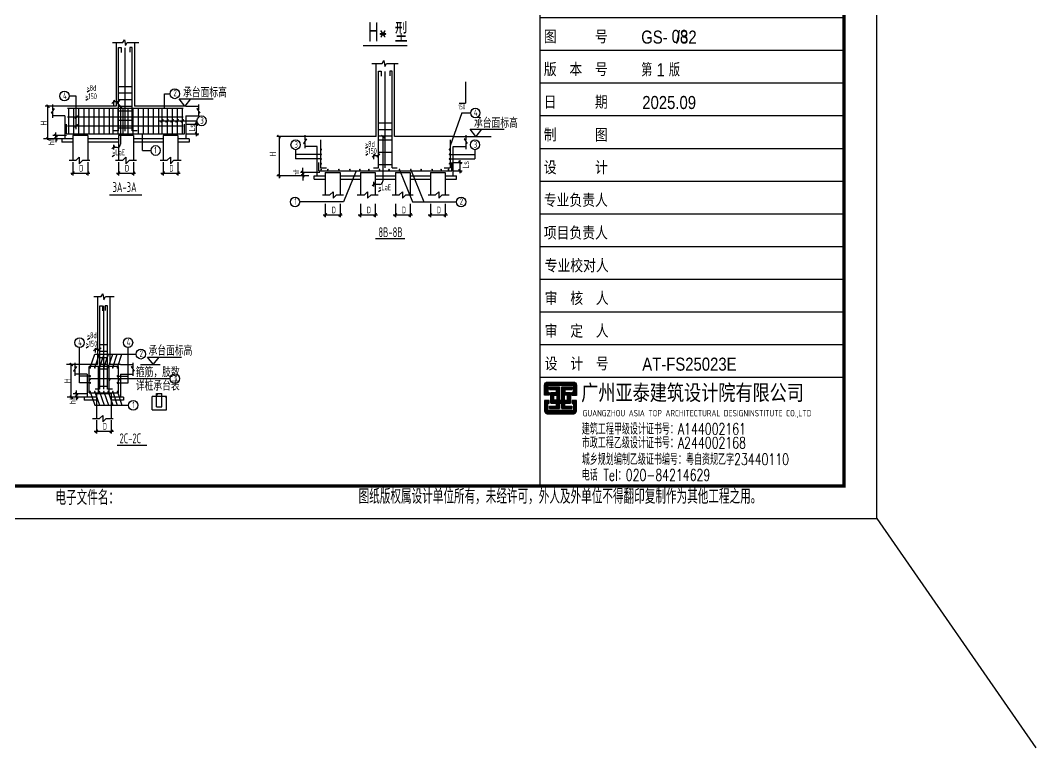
# Model space of a CAD drawing. Extents: x -695511 to 885008, y -751583 to -95266.
# Drawn here: x -334144 to -303105, y -284930 to -262690 of the extents above; entities that cross this region are included whole.
import ezdxf
from ezdxf.enums import TextEntityAlignment as Align

# ---------------------------------------------------------------- set-up
doc = ezdxf.new("R2010")
doc.units = 0
doc.header["$LTSCALE"] = 1000
doc.header["$MEASUREMENT"] = 0
doc.linetypes.add('DASHED', pattern=[3.75, 2.5, -1.25])
for name, color, linetype in [('13', 13, 'Continuous'), ('14', 1, 'Continuous'), ('_0', 7, 'Continuous'), ('CT', 3, 'Continuous'), ('PUB_TITLE', 4, 'Continuous'), ('ZZX', 7, 'Continuous')]:
    doc.layers.add(name, color=color, linetype=linetype)
doc.layers.add('_TSZ_PLOT_MARK', color=1, linetype='Continuous', plot=False)
doc.styles.add('_HZTXT', font='gs_txt.shx', dxfattribs={"width": 0.8, "bigfont": 'HZTXT.shx'})
doc.styles.add('HT', font='simhei.ttf', dxfattribs={"width": 0.7})
doc.styles.add('hztxt', font='romand_pkpm', dxfattribs={"bigfont": 'gbcbig'})
doc.styles.add('hztxt0', font='romans.shx', dxfattribs={"bigfont": 'gbcbig0.shx'})
doc.styles.get("Standard").update_dxf_attribs({"font": 'gbenor.shx', "bigfont": 'gbcbig.shx'})
doc.styles.add('TSSD_Rein', font='Tssdeng.shx', dxfattribs={"width": 0.7, "bigfont": 'hztxt.shx'})
doc.styles.add('宋体', font='simsun.ttc')

# ---------------------------------------------------------------- blocks, each defined once
blk = doc.blocks.new('弘吉车间2')
at = {"layer": '14'}
h = blk.add_hatch(dxfattribs=at)
h.set_pattern_fill('ANSI31', color=256, scale=100, angle=135, style=0)
h.set_pattern_definition([(180, (-226475.39, -78017.824), (-3e-15, -12.5), [])])
edge = h.paths.add_edge_path()
edge.add_line((-9011, 2855), (-9011, 2773))
edge.add_line((-9011, 2773), (-9152, 2773))
edge.add_line((-9152, 2773), (-9152, 3084))
edge.add_arc((-9062, 3084), 90, 90, 180, ccw=False)
edge.add_line((-9062, 3174), (-8271, 3174))
edge.add_arc((-8271, 3084), 90, 0, 90, ccw=False)
edge.add_line((-8181, 3084), (-8181, 2768))
edge.add_line((-8181, 2768), (-8311, 2768))
edge.add_line((-8311, 2768), (-8311, 2862))
edge.add_line((-8311, 2862), (-8282, 2862))
edge.add_line((-8282, 2862), (-8268, 2862))
edge.add_line((-8268, 2862), (-8268, 3074))
edge.add_line((-8268, 3074), (-9055, 3074))
edge.add_line((-9055, 3074), (-9055, 2855))
edge.add_line((-9055, 2855), (-9011, 2855))
h.paths.add_polyline_path([(-8629, 2622), (-8629, 3030), (-8321, 3030), (-8321, 2942), (-8535, 2942), (-8535, 2855), (-8362, 2855), (-8362, 2525), (-8542, 2525), (-8542, 2442), (-8320, 2442), (-8320, 2365), (-8628, 2365), (-8628, 2526), (-8697, 2526), (-8697, 2365), (-9006, 2365), (-9006, 2442), (-8784, 2442), (-8784, 2525), (-8963, 2525), (-8963, 2855), (-8790, 2855), (-8790, 2942), (-9004, 2942), (-9004, 3030), (-8697, 3030), (-8697, 2622)])
h.paths.add_polyline_path([(-8874, 2772), (-8776, 2772), (-8776, 2616), (-8874, 2616)], flags=16)
h.paths.add_polyline_path([(-8452, 2772), (-8549, 2772), (-8549, 2616), (-8452, 2616)], flags=16)
edge = h.paths.add_edge_path()
edge.add_line((-9011, 2525), (-9011, 2607))
edge.add_line((-9011, 2607), (-9152, 2607))
edge.add_line((-9152, 2607), (-9152, 2296))
edge.add_arc((-9062, 2296), 90, 180, 270)
edge.add_line((-9062, 2206), (-8271, 2206))
edge.add_arc((-8271, 2296), 90, 270, 360)
edge.add_line((-8181, 2296), (-8181, 2612))
edge.add_line((-8181, 2612), (-8311, 2612))
edge.add_line((-8311, 2612), (-8311, 2518))
edge.add_line((-8311, 2518), (-8282, 2518))
edge.add_line((-8282, 2518), (-8268, 2518))
edge.add_line((-8268, 2518), (-8268, 2306))
edge.add_line((-8268, 2306), (-9055, 2306))
edge.add_line((-9055, 2306), (-9055, 2525))
edge.add_line((-9055, 2525), (-9011, 2525))
for p, q in [((-9300, 29320), (-9300, 0)), ((-9300, 29320), (0, 29320)), ((-9300, 24820), (0, 24820)), ((-9300, 20320), (0, 20320)), ((-9300, 18320), (0, 18320)), ((-9300, 16320), (0, 16320)), ((-9300, 15320), (0, 15320)), ((-9300, 14320), (0, 14320)), ((-9300, 13320), (0, 13320)), ((-9300, 12320), (0, 12320)), ((-9300, 11320), (0, 11320)), ((-9300, 10320), (0, 10320)), ((-9300, 9320), (0, 9320)), ((-9300, 8320), (0, 8320)), ((-9300, 7320), (0, 7320)), ((-9300, 6320), (0, 6320)), ((-9300, 5320), (0, 5320)), ((-9300, 4320), (0, 4320)), ((-9300, 3320), (0, 3320)), ((-9300, 3320), (0, 3320))]:
    blk.add_line(p, q, dxfattribs=at)
for points in [[(-9300, 0), (0, 0), (0, 29320), (-9300, 29320)], [(-8874, 2772), (-8776, 2772), (-8776, 2616), (-8874, 2616)], [(-8452, 2772), (-8549, 2772), (-8549, 2616), (-8452, 2616)]]:
    blk.add_lwpolyline(points, close=True, dxfattribs=at)
for points in [[(-9011, 2855), (-9011, 2773), (-9152, 2773), (-9152, 3084, -0.414214), (-9062, 3174), (-8271, 3174, -0.414214), (-8181, 3084), (-8181, 2768), (-8311, 2768), (-8311, 2862), (-8282, 2862), (-8268, 2862), (-8268, 3074), (-9055, 3074), (-9055, 2855)], [(-9011, 2525), (-9011, 2607), (-9152, 2607), (-9152, 2296, 0.414214), (-9062, 2206), (-8271, 2206, 0.414214), (-8181, 2296), (-8181, 2612), (-8311, 2612), (-8311, 2518), (-8282, 2518), (-8268, 2518), (-8268, 2306), (-9055, 2306), (-9055, 2525)]]:
    blk.add_lwpolyline(points, format="xyb", close=True, dxfattribs=at)
blk.add_lwpolyline([(-8629, 2622), (-8629, 2622), (-8629, 3030), (-8321, 3030), (-8321, 2942), (-8535, 2942), (-8535, 2855), (-8362, 2855), (-8362, 2525), (-8542, 2525), (-8542, 2442), (-8320, 2442), (-8320, 2365), (-8628, 2365), (-8628, 2526), (-8697, 2526), (-8697, 2365), (-9006, 2365), (-9006, 2442), (-8784, 2442), (-8784, 2525), (-8963, 2525), (-8963, 2855), (-8790, 2855), (-8790, 2942), (-9004, 2942), (-9004, 3030), (-8697, 3030), (-8697, 2622), (-8629, 2622)], dxfattribs=at)
at = {"layer": '13', "color": 7, "style": '_HZTXT', "width": 0.85}
for s, height, p in [('佛山市天地元一净化设备有限公司', 417.91, (-6694, 19336)), ('净化智能装备总部项目-', 417.91, (-6750, 18616)), ('2号车间', 417.9, (-2815, 18616)), ('佛山市天地元一净化设备有限公司', 417.91, (-6282, 17179)), ('结 施', 400, (-6198, 14522)), ('GS-  /32', 400, (-6198, 13522)), ('第 1 版', 400, (-6198, 12522)), ('2025.09', 400, (-6166, 11522)), ('AT-FS25023E', 400, (-6166, 3522))]:
    blk.add_text(s, height=height, dxfattribs=at).set_placement(p)
at = {"layer": '13', "style": 'hztxt', "width": 0.7}
for s, p in [('建筑工程甲级设计证书号：A144002161', (-8015, 1568)), ('市政工程乙级设计证书号：A244002168', (-8015, 1144)), ('城乡规划编制乙级证书编号：粤自资规乙字23440110', (-8015, 639)), ('电话 Tel：020-84214629', (-8015, 159))]:
    blk.add_text(s, height=350, rotation=359.9997, dxfattribs=at).set_placement(p)
at = {"layer": '14'}
for s, height, style, width, p in [('注册章', 350, '宋体', 0.82, (-9173, 24949)), ('工程设计出图专用章', 350, '宋体', 0.82, (-9173, 20449)), ('项', 350, '宋体', 0.82, (-9176, 19220)), ('目', 350, '宋体', 0.82, (-8632, 19220)), ('名', 350, '宋体', 0.82, (-8081, 19220)), ('称', 350, '宋体', 0.82, (-7542, 19220)), ('兴', 350, '宋体', 0.82, (-9176, 17220)), ('建', 350, '宋体', 0.82, (-8632, 17220)), ('单', 350, '宋体', 0.82, (-8081, 17220)), ('位', 350, '宋体', 0.82, (-7542, 17220)), ('图      名', 350, '宋体', 0.82, (-9176, 15566)), ('图      别', 350, '宋体', 0.82, (-9176, 14566)), ('图      号', 350, '宋体', 0.82, (-9176, 13566)), ('版  本  号', 350, '宋体', 0.82, (-9176, 12566)), ('日      期', 350, '宋体', 0.82, (-9176, 11566)), ('制      图', 350, '宋体', 0.82, (-9176, 10566)), ('设      计', 350, '宋体', 0.82, (-9176, 9566)), ('专业负责人', 350, '宋体', 0.82, (-9176, 8566)), ('项目负责人', 350, '宋体', 0.82, (-9176, 7566)), ('专业校对人', 350, '宋体', 0.82, (-9149, 6566, -24845)), ('审  核  人', 350, '宋体', 0.82, (-9149, 5566, -24845)), ('审  定  人', 350, '宋体', 0.82, (-9149, 4566, -24845)), ('设  计  号', 350, '宋体', 0.82, (-9149, 3566, -24845)), ('广州亚泰建筑设计院有限公司', 480, 'HT', 0.8, (-8033, 2612))]:
    blk.add_text(s, height=height, dxfattribs=dict(at, style=style, width=width)).set_placement(p)
at = {"layer": '14', "width": 0.8}
blk.add_text('GUANGZHOU ASIA TOP ARCHITECTURAL DESIGNINSTITUTE CO.,LTD', height=198, rotation=359.9997, dxfattribs=at).set_placement((-7987, 2124, -24845))
at = {"layer": '14', "style": 'hztxt0'}
for s, p in [('电子文件名：', (-24105, -584)), ('图纸版权属设计单位所有，未经许可，外人及外单位不得翻印复制作为其他工程之用。', (-14838, -548))]:
    blk.add_text(s, height=450, rotation=359.9997, dxfattribs=at).set_placement(p)
blk = doc.blocks.new('_ArchTick')
at = {"color": 0, "linetype": 'ByBlock', "const_width": 0.4}
blk.add_lwpolyline([(-0.5, -0.5), (0.5, 0.5)], dxfattribs=at)

msp = doc.modelspace()

# ---------------------------------------------------------------- linework, layer by layer
for p, q in [((-331251.8, -265134.2), (-331342.5, -265230.2)), ((-331104.2, -265134.8), (-331194.9, -265230.8)), ((-331038.6, -265363.9), (-331129.3, -265267.9)), ((-323014.8, -266295.4), (-323105.6, -266199.4)), ((-331252.3, -266525), (-331343.1, -266621)), ((-323299.8, -266776.5), (-323390.6, -266872.5)), ((-323151.2, -266775.9), (-323241.9, -266871.9)), ((-323299.3, -267657.6), (-323390, -267753.6)), ((-331816.8, -272701.4), (-331907.5, -272797.4)), ((-331669.2, -272701.9), (-331759.9, -272797.9))]:
    msp.add_line(p, q)
at = {"layer": '_0'}
msp.add_lwpolyline([(-307965, -277925), (-303105, -284930)], dxfattribs=at)
at = {"layer": '_TSZ_PLOT_MARK'}
msp.add_lwpolyline([(-382265, -277925), (-307965, -277925), (-307965, -235925), (-382265, -235925)], close=True, dxfattribs=at)
at = {"layer": 'CT', "color": 3, "linetype": 'Continuous'}
for p, q in [((-333162.1, -265267.2), (-333162.1, -265427.8)), ((-332784.1, -265315.3), (-333162.1, -265315.3)), ((-328701.7, -265267.2), (-328701.7, -265427.8)), ((-333113.3, -265385.9), (-333204.5, -265525.6)), ((-333204.5, -265525.6), (-333162.1, -265491.7)), ((-333162.1, -265427.8), (-333113.3, -265385.9)), ((-333162.1, -265491.7), (-333162.1, -265671.4)), ((-328701.7, -265427.8), (-328750.5, -265385.9)), ((-328750.5, -265385.9), (-328659.3, -265525.6)), ((-328701.7, -265491.7), (-328701.7, -265631.3)), ((-328659.3, -265525.6), (-328701.7, -265491.7)), ((-332878.6, -266315.3), (-332878.6, -266415.3)), ((-332538.4, -266315.3), (-332878.6, -266315.3)), ((-331140.5, -266315.3), (-332084.8, -266315.3)), ((-329779, -266315.3), (-330686.9, -266315.3)), ((-328985.2, -266315.3), (-329325.4, -266315.3)), ((-328985.2, -266315.3), (-328985.2, -266415.3)), ((-325443.7, -266197.3), (-325443.7, -266357.9)), ((-320529.7, -266197.3), (-320529.7, -266357.9)), ((-332538.4, -266415.3), (-332878.6, -266415.3)), ((-331140.5, -266415.3), (-332084.8, -266415.3)), ((-329779, -266415.3), (-330686.9, -266415.3)), ((-328985.2, -266415.3), (-329325.4, -266415.3)), ((-325394.9, -266316), (-325486.1, -266455.7)), ((-325486.1, -266455.7), (-325443.7, -266421.8)), ((-325443.7, -266357.9), (-325394.9, -266316)), ((-325443.7, -266421.8), (-325443.7, -266601.5)), ((-320529.7, -266357.9), (-320578.5, -266316)), ((-320578.5, -266316), (-320487.3, -266455.7)), ((-320487.3, -266455.7), (-320529.7, -266421.8)), ((-320529.7, -266421.8), (-320529.7, -266626.5)), ((-332430.9, -273279.5), (-332522.1, -273419.1)), ((-332522.1, -273419.1), (-332479.7, -273385.3)), ((-332479.7, -273160.8), (-332479.7, -273321.4)), ((-332101.7, -273208.9), (-332479.7, -273208.9)), ((-332479.7, -273321.4), (-332430.9, -273279.5)), ((-332479.7, -273385.3), (-332479.7, -273565)), ((-330703.1, -273321.4), (-330751.8, -273279.5)), ((-330751.8, -273279.5), (-330660.6, -273419.1)), ((-330703.1, -273160.8), (-330703.1, -273321.4)), ((-330660.6, -273419.1), (-330703.1, -273385.3)), ((-330703.1, -273385.3), (-330703.1, -273565)), ((-331818.2, -274208.9), (-332196.2, -274208.9)), ((-332196.2, -274208.9), (-332196.2, -274308.9)), ((-331818.2, -274308.9), (-332196.2, -274308.9)), ((-330986.6, -274208.9), (-331364.6, -274208.9)), ((-330986.6, -274308.9), (-331364.6, -274308.9)), ((-330986.6, -274208.9), (-330986.6, -274308.9))]:
    msp.add_line(p, q, dxfattribs=at)
at = {"layer": 'CT', "linetype": 'Continuous'}
for p, q in [((-325160.2, -267445.4), (-324820, -267445.4)), ((-325160.2, -267545.4), (-325160.2, -267445.4)), ((-325160.2, -267545.4), (-324820, -267545.4)), ((-324366.4, -267445.4), (-323749, -267445.4)), ((-324366.4, -267545.4), (-323749, -267545.4)), ((-323295.4, -267445.4), (-322678, -267445.4)), ((-323295.4, -267545.4), (-322678, -267545.4)), ((-322224.4, -267445.4), (-321607, -267445.4)), ((-322224.4, -267545.4), (-321607, -267545.4)), ((-321153.4, -267445.4), (-320813.2, -267445.4)), ((-321153.4, -267545.4), (-320813.2, -267545.4)), ((-320813.2, -267545.4), (-320813.2, -267445.4))]:
    msp.add_line(p, q, dxfattribs=at)
at = {"layer": 'CT', "color": 7, "linetype": 'Continuous'}
for p, q in [((-324820, -267345.4), (-324366.4, -267345.4)), ((-323749, -267345.4), (-323295.4, -267345.4)), ((-322678, -267345.4), (-322224.4, -267345.4)), ((-321607, -267345.4), (-321153.4, -267345.4))]:
    msp.add_line(p, q, dxfattribs=at)
at = {"layer": 'PUB_TITLE'}
msp.add_lwpolyline([(-382265, -277925), (-307965, -277925), (-307965, -235925), (-382265, -235925)], close=True, dxfattribs=at)
at = {"layer": 'PUB_TITLE', "const_width": 100}
msp.add_lwpolyline([(-379765, -276925), (-308965, -276925), (-308965, -236925), (-379765, -236925)], close=True, dxfattribs=at)
at = {"layer": 'ZZX'}
for p, q in [((-331327.6, -263369.2), (-331010.5, -263369.2)), ((-331010.5, -263369.2), (-330960.3, -263282)), ((-330960.3, -263282), (-330927, -263463.3)), ((-330927, -263463.3), (-330876.9, -263369.2)), ((-330876.9, -263369.2), (-330520.9, -263369.2)), ((-323399.3, -264010.6), (-323082.1, -264010.6)), ((-323082.1, -264010.6), (-323031.9, -263923.5)), ((-323031.9, -263923.5), (-322998.7, -264104.8)), ((-322998.7, -264104.8), (-322948.6, -264010.6)), ((-322948.6, -264010.6), (-322592.6, -264010.6)), ((-332433.1, -265004.4), (-332653.5, -265004.4)), ((-332433.1, -266014.6), (-332433.1, -265004.4)), ((-332101.9, -264878.8), (-332033.3, -264827)), ((-329733.6, -265385.3), (-329733.6, -264936)), ((-332142.4, -265136.3), (-332073.8, -265084.5)), ((-331292.4, -265177.2), (-331144.3, -265177.2)), ((-329903.4, -265763.2), (-328743.4, -265763.2)), ((-329785.1, -265733.7), (-329841, -265792.8)), ((-329630.1, -265733.7), (-329686, -265792.8)), ((-329475.1, -265733.7), (-329531, -265792.8)), ((-329320.1, -265733.7), (-329376.1, -265792.8)), ((-329165.1, -265733.7), (-329221.1, -265792.8)), ((-329091.5, -265865.3), (-328687.9, -265865.3)), ((-328754.1, -266235.3), (-328754.1, -265795.3)), ((-330407.8, -266670.5), (-330407.8, -266165.3)), ((-329091.5, -266165.3), (-328687.9, -266165.3)), ((-323590.3, -266596.3), (-323521.7, -266544.5)), ((-331331.7, -266856.7), (-331263.1, -266804.8)), ((-325728.2, -266646.2), (-325728.2, -266929.8)), ((-324942.5, -266789.3), (-325728.2, -266789.3)), ((-324942.5, -266929.8), (-325728.2, -266929.8)), ((-323584.2, -266809.4), (-323515.6, -266757.6)), ((-323345.2, -266824.5), (-323197.1, -266824.5)), ((-321030.9, -266789.3), (-320245.3, -266789.3)), ((-321030.9, -266929.8), (-320245.3, -266929.8)), ((-320245.3, -266646.2), (-320245.3, -266929.8)), ((-332538.4, -267027), (-332538.4, -267432.8)), ((-332084.8, -267027), (-332084.8, -267432.8)), ((-331140.5, -267027), (-331140.5, -267432.8)), ((-330686.9, -267027), (-330686.9, -267432.8)), ((-329779, -267027), (-329779, -267432.8)), ((-329325.4, -267027), (-329325.4, -267432.8)), ((-320892.5, -267033), (-320636.4, -267033)), ((-320702.6, -267365.4), (-320702.6, -266963)), ((-332604.6, -267362.8), (-332018.7, -267362.8)), ((-331206.7, -267362.8), (-330620.8, -267362.8)), ((-329845.2, -267362.8), (-329259.3, -267362.8)), ((-320892.5, -267295.4), (-320636.4, -267295.4)), ((-323196.5, -267928), (-323127.9, -267876.2)), ((-324820, -268303.4), (-324820, -268709.1)), ((-324366.4, -268303.4), (-324366.4, -268709.1)), ((-323749, -268303.4), (-323749, -268709.1)), ((-323295.4, -268303.4), (-323295.4, -268709.1)), ((-322678, -268303.4), (-322678, -268709.1)), ((-322224.4, -268303.4), (-322224.4, -268709.1)), ((-321607, -268303.4), (-321607, -268709.1)), ((-321153.4, -268303.4), (-321153.4, -268709.1)), ((-324886.2, -268639.1), (-324300.3, -268639.1)), ((-323815.2, -268639.1), (-323229.3, -268639.1)), ((-322744.2, -268639.1), (-322158.3, -268639.1)), ((-321673.2, -268639.1), (-321087.3, -268639.1)), ((-331892.5, -271138.8), (-331669.9, -271138.8)), ((-331669.9, -271138.8), (-331619.7, -271051.6)), ((-331619.7, -271051.6), (-331586.5, -271232.9)), ((-331586.5, -271232.9), (-331536.4, -271138.8)), ((-331536.4, -271138.8), (-331274.8, -271138.8)), ((-332090.4, -272446), (-332021.8, -272394.1)), ((-332332.3, -273771.2), (-332332.3, -272695.7)), ((-332130.8, -272703.5), (-332062.2, -272651.6)), ((-331857.4, -272744.4), (-331709.3, -272744.4)), ((-330850.4, -273771.2), (-330850.4, -272695.7)), ((-332007.2, -273308.9), (-331868.1, -272896.3)), ((-331868.1, -272896.3), (-330601.6, -272896.3)), ((-331864.6, -273308.9), (-331725.5, -272896.3)), ((-331723.7, -273308.9), (-331584.6, -272896.3)), ((-331589.3, -273308.9), (-331450.2, -272896.3)), ((-331459.1, -273308.9), (-331320, -272896.3)), ((-331318.1, -273308.9), (-331179.1, -272896.3)), ((-331175.6, -273308.9), (-331036.5, -272896.3)), ((-332007.2, -273565.8), (-332332.3, -273565.8)), ((-332035.5, -273717.3), (-331987.8, -273646.4)), ((-331987.8, -273646.4), (-329560.2, -273646.4)), ((-331752, -273717.3), (-331704.3, -273646.4)), ((-331430.7, -273717.3), (-331383, -273646.4)), ((-331175.6, -273565.8), (-330850.4, -273565.8)), ((-331147.2, -273717.3), (-331099.5, -273646.4)), ((-332007.2, -273771.2), (-332332.3, -273771.2)), ((-332007.2, -274048.9), (-331868.1, -274461.6)), ((-331864.6, -274048.9), (-331725.5, -274461.6)), ((-331723.7, -274048.9), (-331584.6, -274461.6)), ((-331589.3, -274048.9), (-331450.2, -274461.6)), ((-331459.1, -274048.9), (-331320, -274461.6)), ((-331318.1, -274048.9), (-331179.1, -274461.6)), ((-331175.6, -273771.2), (-330850.4, -273771.2)), ((-331175.6, -274048.9), (-331036.5, -274461.6)), ((-331868.1, -274461.6), (-330833.2, -274461.6)), ((-331818.2, -274920.6), (-331818.2, -275326.4)), ((-331364.6, -274920.6), (-331364.6, -275326.4)), ((-331884.3, -275256.4), (-331298.4, -275256.4))]:
    msp.add_line(p, q, dxfattribs=at)
at = {"layer": 'ZZX', "color": 7, "linetype": 'Continuous'}
for p, q in [((-331215.4, -263369.2), (-331215.4, -265315.3)), ((-330648.4, -263369.2), (-330648.4, -265315.3)), ((-323270.2, -266245.4), (-323270.2, -264010.6)), ((-322703.2, -266245.4), (-322703.2, -264010.6)), ((-332691.8, -265315.3), (-333382.5, -265315.3)), ((-333297.7, -266345.3), (-333297.7, -265285.3)), ((-331215.4, -265315.3), (-332784.1, -265315.3)), ((-331292.4, -265145.1), (-331292.4, -265284.4)), ((-331084.5, -265315.3), (-331084.5, -266474.7)), ((-329079.7, -265315.3), (-330648.4, -265315.3)), ((-329079.7, -265315.3), (-328701.7, -265315.3)), ((-332784.1, -265615.3), (-333162.1, -265615.3)), ((-332784.1, -265615.3), (-332784.1, -266315.3)), ((-329079.7, -265615.3), (-329079.7, -266315.3)), ((-329079.7, -265615.3), (-328701.7, -265615.3)), ((-333067.6, -266315.3), (-333440.1, -266315.3)), ((-332691.8, -266315.3), (-333372.5, -266315.3)), ((-332727.4, -266215.3), (-333152.8, -266215.3)), ((-333056, -266245.3), (-333056, -266115.3)), ((-333056, -266315.3), (-333056, -266215.3)), ((-333056, -266285.3), (-333056, -266415.3)), ((-332084.8, -266215.3), (-332538.4, -266215.3)), ((-330686.9, -266215.3), (-331140.5, -266215.3)), ((-329325.4, -266215.3), (-329779, -266215.3)), ((-325087.5, -266246.2), (-326302.3, -266246.2)), ((-326236.1, -266246.2), (-326236.1, -267518)), ((-325065.7, -266245.4), (-325443.7, -266245.4)), ((-323270.2, -266245.4), (-325065.7, -266245.4)), ((-323060.7, -266246.8), (-323060.7, -267606.1)), ((-320907.7, -266245.4), (-322703.2, -266245.4)), ((-320907.7, -266245.4), (-320529.7, -266245.4)), ((-320516.7, -266245.4), (-319748.1, -266245.4)), ((-331292.4, -266497.8), (-331292.4, -266637.1)), ((-331179, -266574.7), (-331292.4, -266574.7)), ((-325065.7, -266545.4), (-325443.7, -266545.4)), ((-325065.7, -267445.4), (-325065.7, -266545.4)), ((-320907.7, -267445.4), (-320907.7, -266545.4)), ((-320907.7, -266545.4), (-320529.7, -266545.4)), ((-323345.2, -266792.3), (-323345.2, -266931.6)), ((-325510.6, -267415.4), (-325510.6, -267205.4)), ((-325697.6, -267445.4), (-326302.3, -267445.4)), ((-325478.6, -267445.4), (-325874.1, -267445.4)), ((-325324.5, -267445.4), (-325850.4, -267445.4)), ((-324984.3, -267345.4), (-325576.8, -267345.4)), ((-325324.5, -267445.4), (-325576.8, -267445.4)), ((-325510.6, -267445.4), (-325510.6, -267345.4)), ((-325510.6, -267375.4), (-325510.6, -267585.4)), ((-323345.2, -267629.2), (-323345.2, -267768.5)), ((-323155.2, -267706.1), (-323345.2, -267706.1)), ((-331780.4, -271138.8), (-331780.4, -273208.9)), ((-331402.4, -271138.8), (-331402.4, -273208.9)), ((-331857.4, -272712.2), (-331857.4, -272851.5)), ((-332046.2, -273208.9), (-332732.1, -273208.9)), ((-332586.2, -274238.9), (-332586.2, -273178.9)), ((-331780.4, -273208.9), (-332101.7, -273208.9)), ((-331081.1, -273208.9), (-331402.4, -273208.9)), ((-331081.1, -273208.9), (-330703.1, -273208.9)), ((-330467.5, -273208.9), (-329863.8, -273208.9)), ((-332101.7, -273508.9), (-332479.7, -273508.9)), ((-332101.7, -273508.9), (-332101.7, -274208.9)), ((-331081.1, -273508.9), (-331081.1, -274208.9)), ((-331081.1, -273508.9), (-330703.1, -273508.9)), ((-332424.2, -274138.9), (-332424.2, -274008.9)), ((-332046.2, -274208.9), (-332708.2, -274208.9)), ((-332449.8, -274208.9), (-332652.3, -274208.9)), ((-332075.8, -274108.9), (-332532.4, -274108.9)), ((-332424.2, -274208.9), (-332424.2, -274108.9)), ((-332424.2, -274178.9), (-332424.2, -274308.9)), ((-331364.6, -274108.9), (-331818.2, -274108.9))]:
    msp.add_line(p, q, dxfattribs=at)
at = {"layer": 'ZZX', "color": 6}
for p, q in [((-323667.8, -263464.7), (-322315.5, -263464.7)), ((-323197.1, -267195.4), (-323197.1, -264244.7)), ((-323197.1, -264245.7), (-323117.2, -264245.7)), ((-323117.2, -264245.7), (-323117.2, -264393)), ((-322986.6, -267195.4), (-322986.6, -264257.4)), ((-322848.7, -264245.7), (-322848.7, -264387.1)), ((-322776.9, -264245.7), (-322848.7, -264245.7)), ((-322776.9, -267195.4), (-322776.9, -264244.7)), ((-323197.1, -265826.4), (-322776.9, -265826.4)), ((-323197.1, -266026.4), (-322776.9, -266026.4)), ((-323197.1, -266226.4), (-322776.9, -266226.4)), ((-323197.1, -266345.4), (-322776.9, -266345.4)), ((-323197.1, -266720.4), (-322776.9, -266720.4)), ((-323345.2, -267195.4), (-323197.1, -267195.4)), ((-323197.1, -267095.4), (-322776.9, -267095.4)), ((-322776.9, -267195.4), (-322628.8, -267195.4)), ((-325018.5, -267295.4), (-320955, -267295.4)), ((-323286.2, -269360.3), (-322386.3, -269360.3))]:
    msp.add_line(p, q, dxfattribs=at)
at = {"layer": 'ZZX', "color": 6, "linetype": 'Continuous'}
for p, q in [((-331144.3, -266073.9), (-331144.3, -263523.3)), ((-331144.3, -263524.4), (-331064.5, -263524.4)), ((-331064.5, -263524.4), (-331064.5, -263671.6)), ((-330933.9, -266075.8), (-330933.9, -263534.6)), ((-330724.2, -263524.4), (-330796, -263524.4)), ((-330796, -263524.4), (-330796, -263665.7)), ((-330724.2, -266073.9), (-330724.2, -263523.3)), ((-331144.3, -264710.9), (-330724.2, -264710.9)), ((-320535.5, -264573), (-320535.5, -265222.3)), ((-331144.3, -264910.9), (-330724.2, -264910.9)), ((-331144.3, -265110.9), (-330724.2, -265110.9)), ((-331144.3, -265310.9), (-330724.2, -265310.9)), ((-320724.5, -265222.3), (-320535.5, -265222.3)), ((-329164.8, -265385.3), (-332699.1, -265385.3)), ((-329164.8, -265652.3), (-332699.1, -265652.3)), ((-332670.7, -265385.3), (-332670.7, -266165.3)), ((-332515.7, -265385.3), (-332515.7, -266165.3)), ((-332360.7, -265385.3), (-332360.7, -266165.3)), ((-332205.8, -265385.3), (-332205.8, -266165.3)), ((-332050.8, -265385.3), (-332050.8, -266165.3)), ((-331895.8, -265385.3), (-331895.8, -266165.3)), ((-331740.8, -265385.3), (-331740.8, -266165.3)), ((-331585.8, -265385.3), (-331585.8, -266165.3)), ((-331430.9, -265385.3), (-331430.9, -266165.3)), ((-331319.4, -265385.3), (-331319.4, -266165.3)), ((-331164.4, -265385.3), (-331164.4, -266165.3)), ((-331144.3, -265456.1), (-330724.2, -265456.1)), ((-331009.4, -265385.3), (-331009.4, -266165.3)), ((-330854.4, -265385.3), (-330854.4, -266165.3)), ((-330699.4, -265385.3), (-330699.4, -266165.3)), ((-330544.5, -265385.3), (-330544.5, -266165.3)), ((-330389.5, -265385.3), (-330389.5, -266165.3)), ((-330234.5, -265385.3), (-330234.5, -266165.3)), ((-330079.5, -265385.3), (-330079.5, -266165.3)), ((-329924.5, -265385.3), (-329924.5, -266165.3)), ((-329813, -265385.3), (-329813, -266165.3)), ((-329658, -265385.3), (-329658, -266165.3)), ((-329503.1, -265385.3), (-329503.1, -266165.3)), ((-329348.1, -265385.3), (-329348.1, -266165.3)), ((-329193.1, -265385.3), (-329193.1, -266165.3)), ((-332699.1, -265918.3), (-329164.8, -265918.3)), ((-331144.3, -265743.3), (-330724.2, -265743.3)), ((-331144.3, -265982.4), (-330724.2, -265982.4)), ((-332736.9, -266165.3), (-329127, -266165.3)), ((-331144.3, -266073.9), (-331292.4, -266073.9)), ((-330576, -266073.9), (-330724.2, -266073.9)), ((-324971.2, -266345.4), (-324971.2, -267195.4)), ((-321002.2, -266345.4), (-321002.2, -267195.4)), ((-325018.3, -267295.4), (-325018.3, -267033)), ((-324971.2, -267195.4), (-324782.2, -267195.4)), ((-321191.2, -267195.4), (-321002.2, -267195.4)), ((-320955, -267295.4), (-320955, -267033)), ((-331415.2, -268029.2), (-330424.6, -268029.2)), ((-331709.3, -273967.5), (-331709.3, -271422.8)), ((-331709.3, -271423.8), (-331629.4, -271423.8)), ((-331629.4, -271423.8), (-331629.4, -271571.1)), ((-331593.7, -273969.4), (-331593.7, -271424.5)), ((-331549.9, -271423.8), (-331549.9, -271565.2)), ((-331478.1, -271423.8), (-331549.9, -271423.8)), ((-331478.1, -273967.5), (-331478.1, -271422.8)), ((-331709.3, -272604.5), (-331478.1, -272604.5)), ((-331709.3, -272804.5), (-331478.1, -272804.5)), ((-331709.3, -273004.5), (-331478.1, -273004.5)), ((-332035.5, -274078.9), (-332035.5, -273278.9)), ((-331147.2, -273278.9), (-332035.5, -273278.9)), ((-331752, -274078.9), (-331752, -273278.9)), ((-331709.3, -273204.5), (-331478.1, -273204.5)), ((-331709.3, -273349.7), (-331478.1, -273349.7)), ((-331430.7, -274078.9), (-331430.7, -273278.9)), ((-331147.2, -274078.9), (-331147.2, -273278.9)), ((-331709.3, -273967.5), (-331857.4, -273967.5)), ((-331709.3, -273876), (-331478.1, -273876)), ((-331330, -273967.5), (-331478.1, -273967.5)), ((-332035.5, -274078.9), (-331147.2, -274078.9)), ((-329673.4, -274196.6), (-330117.5, -274196.6)), ((-330117.5, -274596.6), (-330117.5, -274196.6)), ((-329975.8, -274105.4), (-329815.1, -274105.4)), ((-329975.8, -274505.4), (-329975.8, -274105.4)), ((-329975.8, -274118), (-329954.4, -274143)), ((-329963.9, -274105.4), (-329942.5, -274130.4)), ((-329815.1, -274505.4), (-329815.1, -274105.4)), ((-329685.3, -274196.6), (-329706.7, -274221.6)), ((-329673.4, -274209.2), (-329694.8, -274234.1)), ((-329673.4, -274596.6), (-329673.4, -274196.6)), ((-330117.5, -274596.6), (-329673.4, -274596.6)), ((-329975.8, -274505.4), (-329815.1, -274505.4)), ((-331180.9, -275679.6), (-330277.1, -275679.6))]:
    msp.add_line(p, q, dxfattribs=at)
at = {"layer": 'ZZX', "linetype": 'Continuous'}
for p, q in [((-329733.6, -264936), (-329563.4, -264936)), ((-329111.3, -265313.4), (-329284.3, -265093.1)), ((-329283.7, -265085.8), (-328249.2, -265085.8)), ((-328942.2, -265093.1), (-329111.3, -265313.4)), ((-320645.3, -265522.8), (-321002.2, -266525.4)), ((-320645.3, -265522.8), (-320375.6, -265522.8)), ((-332538.4, -266215.3), (-332538.4, -266967.3)), ((-332084.8, -266215.3), (-332084.8, -266967.3)), ((-331140.5, -266215.3), (-331140.5, -266967.3)), ((-330686.9, -266215.3), (-330686.9, -266967.3)), ((-329779, -266215.3), (-329779, -266967.3)), ((-329325.4, -266215.3), (-329325.4, -266967.3)), ((-320217, -266243.5), (-320390, -266023.2)), ((-320390, -266023.2), (-319353.7, -266023.2)), ((-320047.9, -266023.2), (-320217, -266243.5)), ((-332441.5, -266968.8), (-332342.2, -266878.7)), ((-332342.2, -266878.7), (-332342.2, -267073.8)), ((-331013.5, -266968.8), (-330914.2, -266878.7)), ((-330914.2, -266878.7), (-330914.2, -267073.8)), ((-330407.8, -266670.5), (-330148.3, -266670.5)), ((-329652, -266968.8), (-329552.6, -266878.7)), ((-329552.6, -266878.7), (-329552.6, -267073.8)), ((-332652.6, -266967.3), (-332439.8, -266967.3)), ((-332342.2, -267073.8), (-332236.6, -266967.3)), ((-332236.6, -266967.3), (-332023.7, -266967.3)), ((-331235.3, -266967.3), (-331011.8, -266967.3)), ((-330914.2, -267073.8), (-330808.6, -266967.3)), ((-330808.6, -266967.3), (-330591, -266967.3)), ((-329873.8, -266967.3), (-329650.3, -266967.3)), ((-329552.6, -267073.8), (-329447.1, -266967.3)), ((-329447.1, -266967.3), (-329229.5, -266967.3)), ((-324820, -267345.4), (-324820, -268023.7)), ((-324366.4, -267345.4), (-324366.4, -268023.7)), ((-323872.7, -267295.4), (-324262, -268242.7)), ((-323749, -267345.4), (-323749, -268023.7)), ((-323295.4, -267345.4), (-323295.4, -268023.7)), ((-322678, -267345.4), (-322678, -268023.7)), ((-322555.3, -267263.8), (-322153, -268242.7)), ((-322224.4, -267345.4), (-322224.4, -268023.7)), ((-322207.8, -267263.8), (-321805.4, -268242.7)), ((-321607, -267345.4), (-321607, -268023.7)), ((-321153.4, -267345.4), (-321153.4, -268023.7)), ((-324904.3, -268023.7), (-324680.8, -268023.7)), ((-324682.5, -268025.3), (-324583.1, -267935.2)), ((-324583.1, -267935.2), (-324583.1, -268130.3)), ((-324583.1, -268130.3), (-324477.6, -268023.7)), ((-324477.6, -268023.7), (-324260, -268023.7)), ((-323847.5, -268023.7), (-323624, -268023.7)), ((-323625.7, -268025.3), (-323526.4, -267935.2)), ((-323526.4, -267935.2), (-323526.4, -268130.3)), ((-323526.4, -268130.3), (-323420.8, -268023.7)), ((-323420.8, -268023.7), (-323203.2, -268023.7)), ((-322781, -268023.7), (-322557.6, -268023.7)), ((-322559.2, -268025.3), (-322459.9, -267935.2)), ((-322459.9, -267935.2), (-322459.9, -268130.3)), ((-322459.9, -268130.3), (-322354.3, -268023.7)), ((-322354.3, -268023.7), (-322136.8, -268023.7)), ((-321676.4, -268023.7), (-321453, -268023.7)), ((-321454.6, -268025.3), (-321355.3, -267935.2)), ((-321355.3, -267935.2), (-321355.3, -268130.3)), ((-321355.3, -268130.3), (-321249.7, -268023.7)), ((-321249.7, -268023.7), (-321032.2, -268023.7)), ((-324262, -268242.7), (-325604.1, -268242.7)), ((-322153, -268242.7), (-320810.9, -268242.7)), ((-330077.9, -273207), (-330250.9, -272986.7)), ((-330250.9, -272986.7), (-329216.4, -272986.7)), ((-329908.8, -272986.7), (-330077.9, -273207)), ((-331818.2, -274108.9), (-331818.2, -274860.9)), ((-331364.6, -274108.9), (-331364.6, -274860.9)), ((-331932.4, -274860.9), (-331719.6, -274860.9)), ((-331721.2, -274862.4), (-331621.9, -274772.3)), ((-331621.9, -274772.3), (-331621.9, -274967.4)), ((-331621.9, -274967.4), (-331516.3, -274860.9)), ((-331516.3, -274860.9), (-331303.5, -274860.9))]:
    msp.add_line(p, q, dxfattribs=at)
at = {"layer": 'ZZX', "color": 1}
for p, q in [((-331263.9, -265147.1), (-331319.9, -265206.2)), ((-331115.8, -265147.1), (-331171.8, -265206.2)), ((-331056, -265345.5), (-331111.9, -265286.3)), ((-332405.1, -265622.7), (-332461, -265681.9)), ((-332405.1, -265888.7), (-332461, -265947.9)), ((-323032.2, -266276.9), (-323088.2, -266217.8)), ((-331263.9, -266544.5), (-331319.9, -266603.7)), ((-323316.7, -266794.3), (-323372.6, -266853.5)), ((-323168.6, -266794.3), (-323224.5, -266853.5)), ((-323316.7, -267676), (-323372.6, -267735.2)), ((-331828.9, -272714.2), (-331884.8, -272773.4))]:
    msp.add_line(p, q, dxfattribs=at)
at = {"layer": 'ZZX', "color": 6, "linetype": 'DASHED'}
for p, q in [((-332736.9, -266165.3), (-332736.9, -265865.3)), ((-329127, -266165.3), (-329127, -265865.3))]:
    msp.add_line(p, q, dxfattribs=at)
at = {"layer": 'ZZX', "linetype": 'Continuous'}
for centre, major_axis, start_param, end_param in [((-332795.3, -265004.4), (0, 150), 4.712389, 10.9955743), ((-329421.6, -264936), (0, 150), 4.712389, 10.9955743), ((-320233.8, -265522.8), (0, 150), 4.712389, 10.9955743), ((-328601.6, -265763.2), (0, 150), 4.712389, 10.9955743), ((-330006.6, -266670.5), (0, 150), 4.712389, 10.9955743), ((-325728.2, -266496.2), (0, 150), 4.712389, 10.9955743), ((-320245.3, -266496.2), (0, 150), 4.712389, 10.9955743), ((-324942.5, -266639.2), (0, 7.5), -1.5707963, 1.5707963), ((-324942.5, -266639.2), (0, 7.5), 1.5707963, 4.712389), ((-324942.5, -266789.3), (0, 7.5), -1.5707963, 1.5707963), ((-324942.5, -266789.3), (0, 7.5), 1.5707963, 4.712389), ((-324942.5, -266929.8), (0, 7.5), -1.5707963, 1.5707963), ((-324942.5, -266929.8), (0, 7.5), 1.5707963, 4.712389), ((-321030.9, -266639.2), (0, 7.5), -1.5707963, 1.5707963), ((-321030.9, -266639.2), (0, 7.5), 1.5707963, 4.712389), ((-321030.9, -266789.3), (0, 7.5), -1.5707963, 1.5707963), ((-321030.9, -266789.3), (0, 7.5), 1.5707963, 4.712389), ((-321030.9, -266929.8), (0, 7.5), -1.5707963, 1.5707963), ((-321030.9, -266929.8), (0, 7.5), 1.5707963, 4.712389), ((-324948.1, -267255.8), (0, 12.5), -1.5707963, 1.5707963), ((-324942.5, -267076.1), (0, 7.5), -1.5707963, 1.5707963), ((-324942.5, -267076.1), (0, 7.5), 1.5707963, 4.712389), ((-324745.6, -267255.8), (0, 12.5), -1.5707963, 1.5707963), ((-324406, -267255.8), (0, 12.5), -1.5707963, 1.5707963), ((-324069.2, -267255.8), (0, 12.5), -1.5707963, 1.5707963), ((-323765.5, -267255.8), (0, 12.5), -1.5707963, 1.5707963), ((-323490.9, -267255.8), (0, 12.5), -1.5707963, 1.5707963), ((-321889.6, -267255.8), (0, 12.5), -1.5707963, 1.5707963), ((-321552, -267255.8), (0, 12.5), -1.5707963, 1.5707963), ((-321275.9, -267255.8), (0, 12.5), -1.5707963, 1.5707963), ((-321054.5, -267255.8), (0, 12.5), -1.5707963, 1.5707963), ((-321030.9, -267076.1), (0, 7.5), -1.5707963, 1.5707963), ((-321030.9, -267076.1), (0, 7.5), 1.5707963, 4.712389), ((-324948.1, -267255.8), (0, 12.5), 1.5707963, 4.712389), ((-324745.6, -267255.8), (0, 12.5), 1.5707963, 4.712389), ((-324406, -267255.8), (0, 12.5), 1.5707963, 4.712389), ((-324069.2, -267255.8), (0, 12.5), 1.5707963, 4.712389), ((-323765.5, -267255.8), (0, 12.5), 1.5707963, 4.712389), ((-323490.9, -267255.8), (0, 12.5), 1.5707963, 4.712389), ((-323165, -267263.8), (0, 12.5), -1.5707963, 1.5707963), ((-323165, -267263.8), (0, 12.5), 1.5707963, 4.712389), ((-322872.4, -267263.8), (0, 12.5), -1.5707963, 1.5707963), ((-322872.4, -267263.8), (0, 12.5), 1.5707963, 4.712389), ((-322555.3, -267263.8), (0, 12.5), -1.5707963, 1.5707963), ((-322555.3, -267263.8), (0, 12.5), 1.5707963, 4.712389), ((-322207.8, -267263.8), (0, 12.5), -1.5707963, 1.5707963), ((-322207.8, -267263.8), (0, 12.5), 1.5707963, 4.712389), ((-321889.6, -267255.8), (0, 12.5), 1.5707963, 4.712389), ((-321552, -267255.8), (0, 12.5), 1.5707963, 4.712389), ((-321275.9, -267255.8), (0, 12.5), 1.5707963, 4.712389), ((-321054.5, -267255.8), (0, 12.5), 1.5707963, 4.712389), ((-325745.9, -268242.7), (0, 150), 4.712389, 10.9955743), ((-320669.1, -268242.7), (0, 150), 4.712389, 10.9955743), ((-332332.3, -272545.7), (0, 150), 4.712389, 10.9955743), ((-330850.4, -272545.7), (0, 150), 4.712389, 10.9955743), ((-330459.9, -272896.3), (0, 150), 4.712389, 10.9955743), ((-329418.5, -273646.4), (0, 150), 4.712389, 10.9955743), ((-330691.5, -274461.6), (0, 150), 4.712389, 10.9955743)]:
    msp.add_ellipse(centre, major_axis=major_axis, ratio=0.945, start_param=start_param, end_param=end_param, dxfattribs=at)
at = {"layer": 'ZZX', "color": 7, "linetype": 'Continuous'}
for centre in [(-331179, -266474.7), (-323155.2, -267606.1)]:
    msp.add_ellipse(centre, major_axis=(0, 100), ratio=0.945, start_param=3.1415927, end_param=4.712389, dxfattribs=at)
at = {"layer": 'ZZX'}
for centre, start_param, end_param in [((-332007.2, -273308.9), 4.712389, 7.8539816), ((-332007.2, -273308.9), 1.5707963, 4.712389), ((-331864.6, -273308.9), -1.5707963, 1.5707963), ((-331864.6, -273308.9), 1.5707963, 4.712389), ((-331723.7, -273308.9), -1.5707963, 1.5707963), ((-331723.7, -273308.9), 1.5707963, 4.712389), ((-331589.3, -273308.9), -1.5707963, 1.5707963), ((-331589.3, -273308.9), 1.5707963, 4.712389), ((-331459.1, -273308.9), -1.5707963, 1.5707963), ((-331459.1, -273308.9), 1.5707963, 4.712389), ((-331318.1, -273308.9), -1.5707963, 1.5707963), ((-331318.1, -273308.9), 1.5707963, 4.712389), ((-331175.6, -273308.9), -1.5707963, 1.5707963), ((-331175.6, -273308.9), 1.5707963, 4.712389), ((-332007.2, -273565.8), -1.5707963, 1.5707963), ((-332007.2, -273565.8), 1.5707963, 4.712389), ((-332007.2, -273771.2), -1.5707963, 1.5707963), ((-331175.6, -273565.8), -1.5707963, 1.5707963), ((-331175.6, -273565.8), 1.5707963, 4.712389), ((-331175.6, -273771.2), -1.5707963, 1.5707963), ((-332007.2, -273771.2), 1.5707963, 4.712389), ((-332007.2, -274048.9), 4.712389, 7.8539816), ((-332007.2, -274048.9), 1.5707963, 4.712389), ((-331864.6, -274048.9), -1.5707963, 1.5707963), ((-331864.6, -274048.9), 1.5707963, 4.712389), ((-331723.7, -274048.9), -1.5707963, 1.5707963), ((-331723.7, -274048.9), 1.5707963, 4.712389), ((-331589.3, -274048.9), -1.5707963, 1.5707963), ((-331589.3, -274048.9), 1.5707963, 4.712389), ((-331459.1, -274048.9), 4.712389, 7.8539816), ((-331459.1, -274048.9), 1.5707963, 4.712389), ((-331318.1, -274048.9), -1.5707963, 1.5707963), ((-331318.1, -274048.9), 1.5707963, 4.712389), ((-331175.6, -273771.2), 1.5707963, 4.712389), ((-331175.6, -274048.9), -1.5707963, 1.5707963), ((-331175.6, -274048.9), 1.5707963, 4.712389)]:
    msp.add_ellipse(centre, major_axis=(0, 12.5), ratio=0.945, start_param=start_param, end_param=end_param, dxfattribs=at)

# ---------------------------------------------------------------- block references
at = {"zscale": 96.00000000000423}
for p, xscale, yscale, rotation in [((-333296.1, -265317), 96.00000000000423, 90.72000000000398, 90), ((-332433.1, -265652.3), 90.72000000000398, 96.00000000000423, 180.0000000000032), ((-332433.1, -265918.3), 90.72000000000398, 96.00000000000423, 180.0000000000032), ((-329813, -265763.2), 90.72000000000398, 96.00000000000423, 180.0000000000032), ((-329658, -265763.2), 90.72000000000398, 96.00000000000423, 180.0000000000032), ((-329503.1, -265763.2), 90.72000000000398, 96.00000000000423, 180.0000000000032), ((-329348.1, -265763.2), 90.72000000000398, 96.00000000000423, 180.0000000000032), ((-329193.1, -265763.2), 90.72000000000398, 96.00000000000423, 180.0000000000032), ((-328754.1, -265865.3), 96.00000000000423, 90.72000000000398, 90), ((-333296.1, -266317), 96.00000000000423, 90.72000000000398, 90), ((-333054.4, -266217), 96.00000000000423, 90.72000000000398, 90), ((-333054.4, -266317), 96.00000000000423, 90.72000000000398, 90), ((-328754.1, -266165.3), 96.00000000000423, 90.72000000000398, 90), ((-326236.1, -266246.2), 96.00000000000423, 90.72000000000398, 90), ((-320702.6, -267033), 96.00000000000423, 90.72000000000398, 90), ((-320702.6, -267295.4), 96.00000000000423, 90.72000000000398, 90), ((-332538.4, -267362.8), 90.72000000000398, 96.00000000000423, 180.0000000000032), ((-332084.8, -267362.8), 90.72000000000398, 96.00000000000423, 180.0000000000032), ((-331140.5, -267362.8), 90.72000000000398, 96.00000000000423, 180.0000000000032), ((-330686.9, -267362.8), 90.72000000000398, 96.00000000000423, 180.0000000000032), ((-329779, -267362.8), 90.72000000000398, 96.00000000000423, 180.0000000000032), ((-329325.4, -267362.8), 90.72000000000398, 96.00000000000423, 180.0000000000032), ((-326236.1, -267445.4), 96.00000000000423, 90.72000000000398, 90), ((-325510.6, -267345.4), 96.00000000000423, 90.72000000000398, 90), ((-325510.6, -267445.4), 96.00000000000423, 90.72000000000398, 90), ((-324820, -268639.1), 90.72000000000398, 96.00000000000423, 180.0000000000032), ((-324366.4, -268639.1), 90.72000000000398, 96.00000000000423, 180.0000000000032), ((-323749, -268639.1), 90.72000000000398, 96.00000000000423, 180.0000000000032), ((-323295.4, -268639.1), 90.72000000000398, 96.00000000000423, 180.0000000000032), ((-322678, -268639.1), 90.72000000000398, 96.00000000000423, 180.0000000000032), ((-322224.4, -268639.1), 90.72000000000398, 96.00000000000423, 180.0000000000032), ((-321607, -268639.1), 90.72000000000398, 96.00000000000423, 180.0000000000032), ((-321153.4, -268639.1), 90.72000000000398, 96.00000000000423, 180.0000000000032), ((-332584.6, -273210.6), 96.00000000000423, 90.72000000000398, 90), ((-332422.6, -274110.6), 96.00000000000423, 90.72000000000398, 90), ((-332584.6, -274210.6), 96.00000000000423, 90.72000000000398, 90), ((-332422.6, -274210.6), 96.00000000000423, 90.72000000000398, 90), ((-331818.2, -275256.4), 90.72000000000398, 96.00000000000423, 180.0000000000032), ((-331364.6, -275256.4), 90.72000000000398, 96.00000000000423, 180.0000000000032)]:
    msp.add_blockref('_ArchTick', p, dxfattribs=dict(at, xscale=xscale, yscale=yscale, rotation=rotation))
at = {"layer": '_0'}
msp.add_blockref('弘吉车间2', (-308965, -276925), dxfattribs=at)

# ---------------------------------------------------------------- texts
at = {"layer": '13', "color": 7, "style": '_HZTXT', "width": 0.85}
msp.add_text('08', height=400, dxfattribs=at).set_placement((-314233.8, -263382.2))
at = {"layer": 'ZZX', "color": 2, "style": 'TSSD_Rein', "width": 0.6615}
for s, p in [('H*', (-323514.8, -263341.4)), ('型', (-322701.6, -263370.7))]:
    msp.add_text(s, height=600, dxfattribs=at).set_placement(p)
at = {"layer": 'ZZX', "linetype": 'Continuous', "style": 'TSSD_Rein', "width": 0.6615}
for s, height, p in [('>8d', 180, (-332118.8, -264843.3)), ('承台面标高', 300, (-329168.4, -265048.2)), ('4', 200, (-332836.6, -265091.8)), ('>150', 180, (-332159.2, -265100.8)), ('2', 200, (-329464.7, -265011.2)), ('150', 150, (-320759.8, -265409.9)), ('3', 200, (-328643, -265850.6)), ('4', 200, (-320279.3, -265607.6)), ('承台面标高', 300, (-320274.1, -265978.3)), ('1', 200, (-330050.6, -266760.6)), ('3', 200, (-325765.3, -266587.7)), ('>8d', 180, (-323607.1, -266560.8)), ('>150', 180, (-323601.1, -266773.9)), ('3', 200, (-320287.5, -266587.7)), ('>LaE', 180, (-331332.9, -266815.7)), ('>LaE', 180, (-323197.7, -267887.1)), ('1', 200, (-325767.8, -268327.5)), ('2', 200, (-320714.6, -268327.5)), ('4', 200, (-332373.7, -272633.1)), ('>150', 180, (-332147.7, -272667.9)), ('>8d', 180, (-332107.3, -272410.4)), ('4', 200, (-330891.7, -272633.1)), ('2', 200, (-330501.2, -272983.7)), ('承台面标高', 300, (-330224.8, -272941.8)), ('箍筋，肢数', 300, (-330611.8, -273600.6)), ('详桩承台表', 300, (-330611.8, -274014.8)), ('3', 200, (-329459.8, -273733.8)), ('1', 200, (-330718.6, -274549))]:
    msp.add_text(s, height=height, dxfattribs=at).set_placement(p)
at = {"layer": 'ZZX', "color": 7, "linetype": 'Continuous', "style": 'TSSD_Rein', "width": 0.793651}
for p in [(-333428, -265835.1), (-332709.1, -273708.9)]:
    msp.add_text('H', height=189, rotation=90, dxfattribs=at).set_placement(p, align=Align.MIDDLE)
at = {"layer": 'ZZX', "color": 7, "style": 'TSSD_Rein', "width": 0.740741}
for p in [(-328801.3, -266089.5), (-320433.1, -267219.4)]:
    msp.add_text('Ls', height=189, rotation=90, dxfattribs=at).set_placement(p)
at = {"layer": 'ZZX', "color": 7, "linetype": 'Continuous', "style": 'TSSD_Rein', "width": 0.793651}
for s, p in [('h\x8et', (-333193.2, -266405.1)), ('H', (-326425.1, -266783.2)), ('h\x8et', (-325713, -267351.5)), ('h\x8et', (-332543.9, -274322.1))]:
    msp.add_text(s, height=189, rotation=90, dxfattribs=at).set_placement(p, align=Align.MIDDLE_CENTER)
at = {"layer": 'ZZX', "style": 'TSSD_Rein', "width": 0.6615}
for p in [(-332347.2, -267312.8), (-330949.3, -267312.8), (-329587.8, -267312.8), (-324628.8, -268589.1), (-323557.8, -268589.1), (-322486.8, -268589.1), (-321415.8, -268589.1), (-331627, -275206.4)]:
    msp.add_text('D', height=200, dxfattribs=at).set_placement(p)
at = {"layer": 'ZZX', "color": 2, "linetype": 'Continuous', "style": 'TSSD_Rein', "width": 0.6615}
for s, p in [('3A-3A', (-331324.1, -267939.7)), ('8B-8B', (-323195.9, -269319)), ('2C-2C', (-331110.7, -275620.8))]:
    msp.add_text(s, height=300, dxfattribs=at).set_placement(p)

doc.saveas('drawing.dxf')
